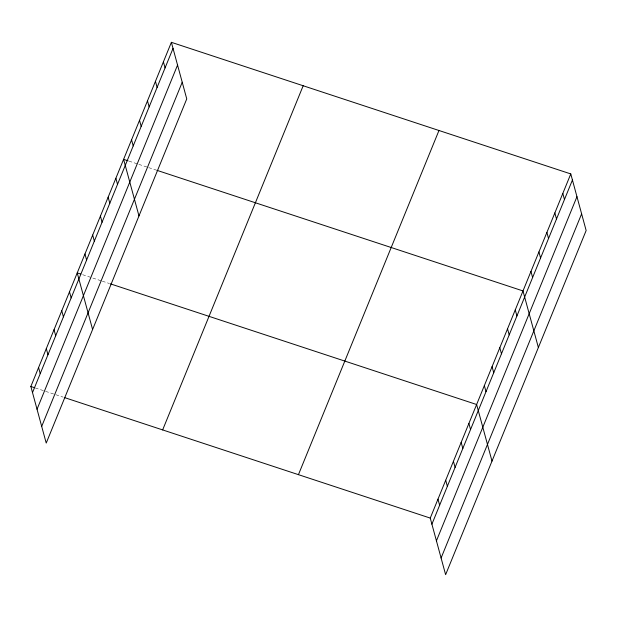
<?xml version="1.0" encoding="UTF-8"?>
<svg xmlns="http://www.w3.org/2000/svg" width="617" height="617" viewBox="0 0 617 617"><rect width="100%" height="100%" fill="white"/><g stroke="black" fill="none" stroke-linecap="round" stroke-linejoin="round"><path stroke-width="0.46" stroke-dasharray="3.08 2.31" d="M128.976 161.114L137.946 164.068M138.84 164.361L147.81 167.315M148.705 167.616L155.877 169.976M82.601 274.688L101.435 280.889M102.329 281.19L109.502 283.55M35.331 387.97L63.127 397.124"/><path stroke-width="0.93" d="M171.379 42.326L186.75 98.913L46.221 443.075L30.85 386.489L171.379 42.326L570.779 173.925L586.15 230.511L445.621 574.674L430.25 518.087L570.779 173.925M32.5 392.582L173.03 48.411M37.035 409.241L177.557 65.078M41.694 426.409L182.223 82.246M162.649 429.918L303.178 85.755M298.443 474.658L438.972 130.495M431.9 524.18L572.429 180.01M436.427 540.839L576.957 196.676M441.093 558.007L581.623 213.844M128.081 160.821L123.601 159.34L138.972 215.927M156.772 170.269L522.992 290.939L538.371 347.525M80.812 274.095L77.225 272.915L92.596 329.501M110.397 283.843L476.625 404.513L491.996 461.1M30.85 386.489L34.436 387.669M64.924 397.718L430.25 518.087M562.812 193.43L564.47 199.515M554.853 212.927L556.503 219.02M546.886 232.432L548.544 238.524M538.926 251.937L540.577 258.022M530.959 271.441L532.61 277.527M515.264 309.873L516.923 315.958M507.536 328.799L509.195 334.884M499.809 347.726L501.467 353.819M492.081 366.66L493.731 372.745M484.353 385.586L486.003 391.672M468.889 423.447L470.547 429.532M461.161 442.374L462.819 448.459M453.433 461.3L455.091 467.393M445.705 480.234L447.356 486.319M437.977 499.161L439.628 505.246M163.412 61.831L165.071 67.916M155.453 81.328L157.104 87.421M147.486 100.833L149.144 106.918M139.527 120.338L141.177 126.423M131.56 139.835L133.218 145.928M115.873 178.267L117.523 184.36M108.145 197.201L109.795 203.286M100.409 216.127L102.067 222.22M92.681 235.054L94.339 241.147M84.953 253.988L86.611 260.073M69.497 291.841L71.148 297.934M61.769 310.775L63.42 316.86M54.034 329.702L55.692 335.795M46.306 348.628L47.964 354.721M38.578 367.562L40.236 373.647"/></g></svg>
